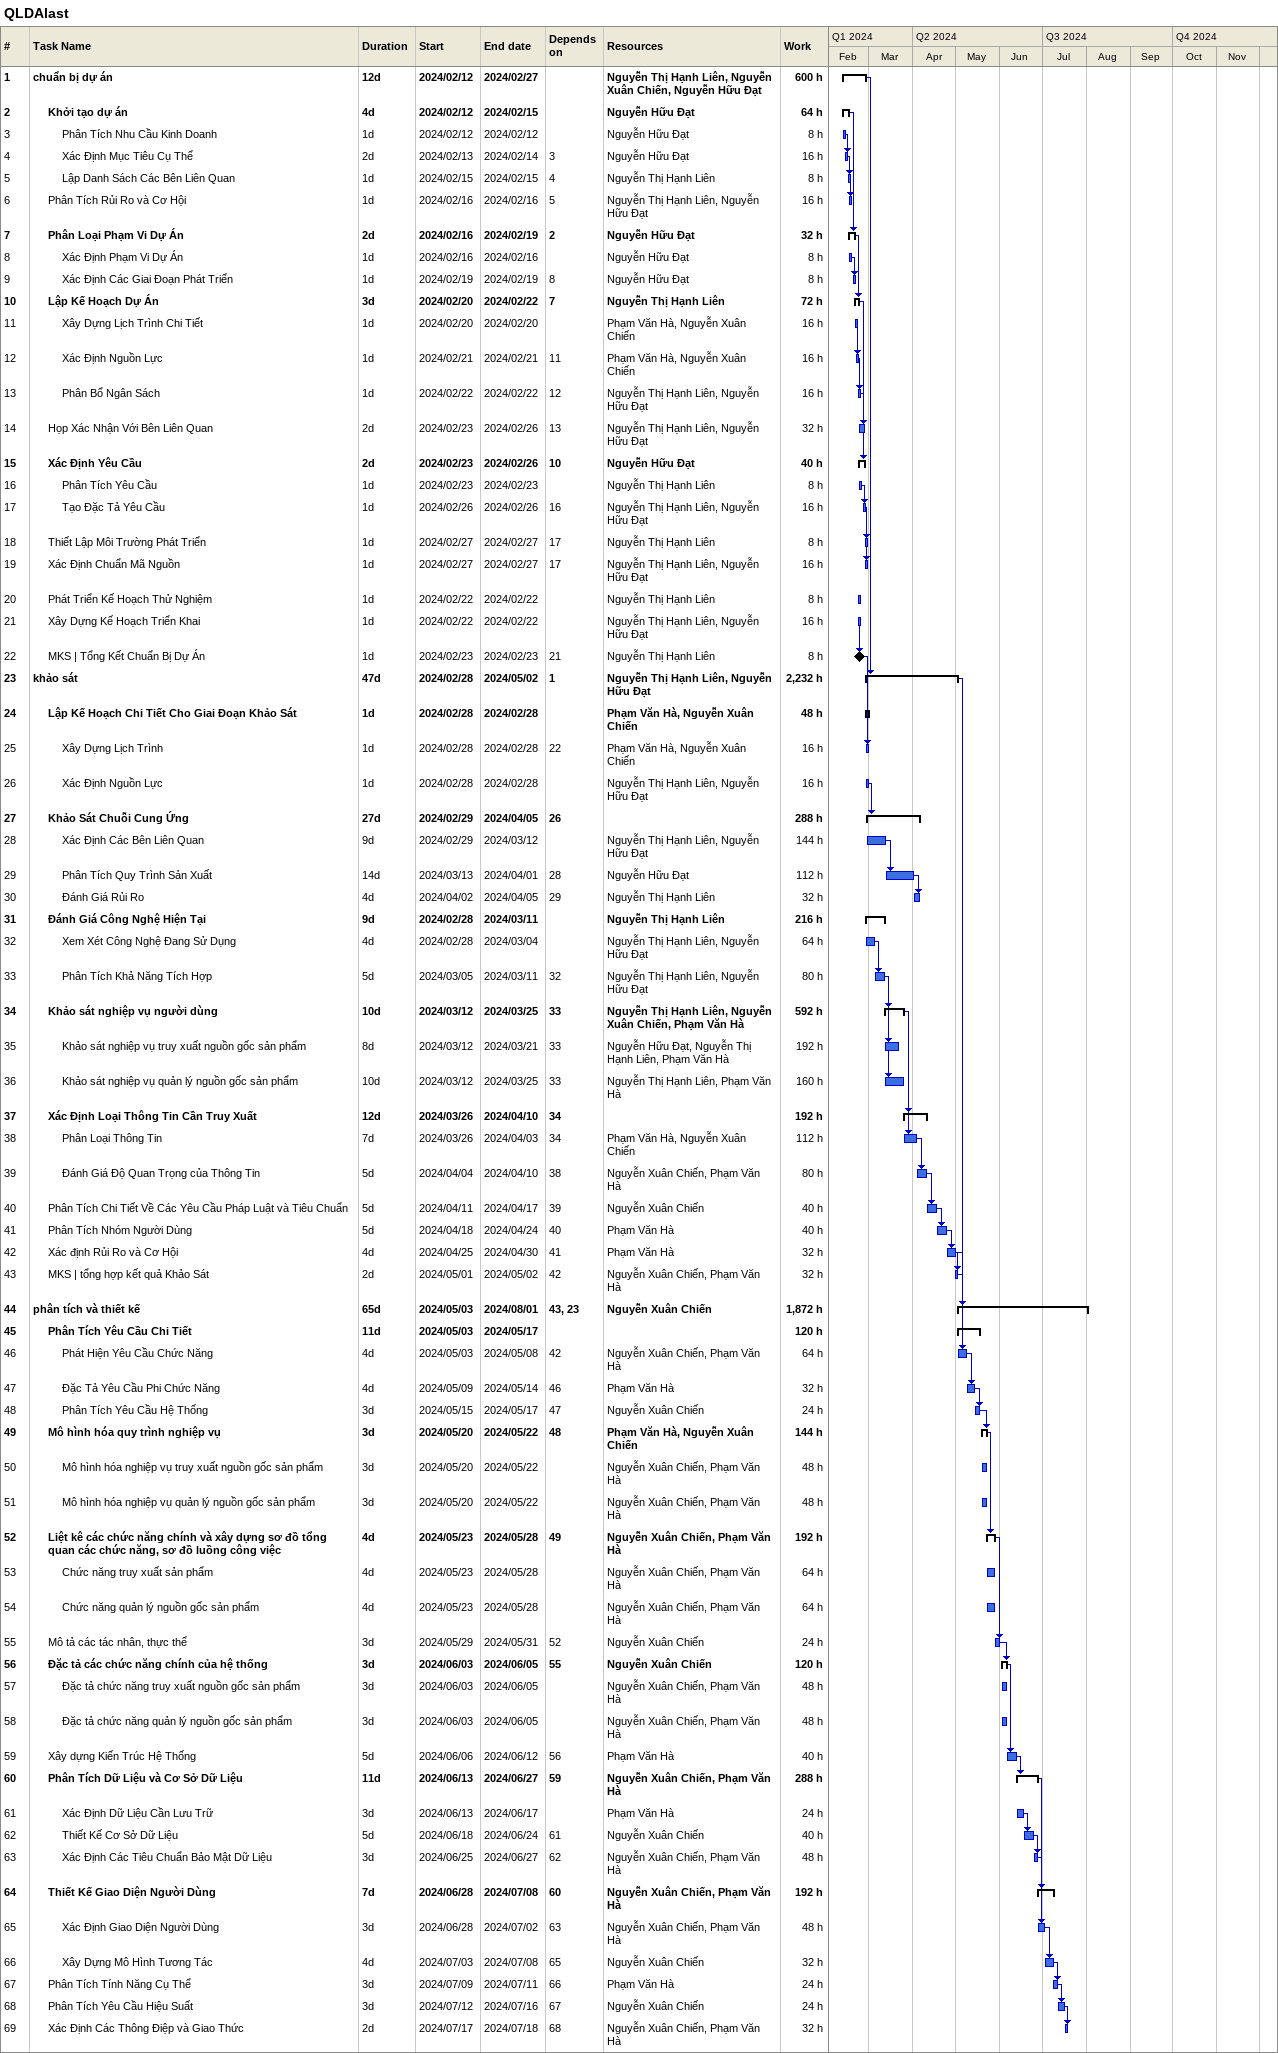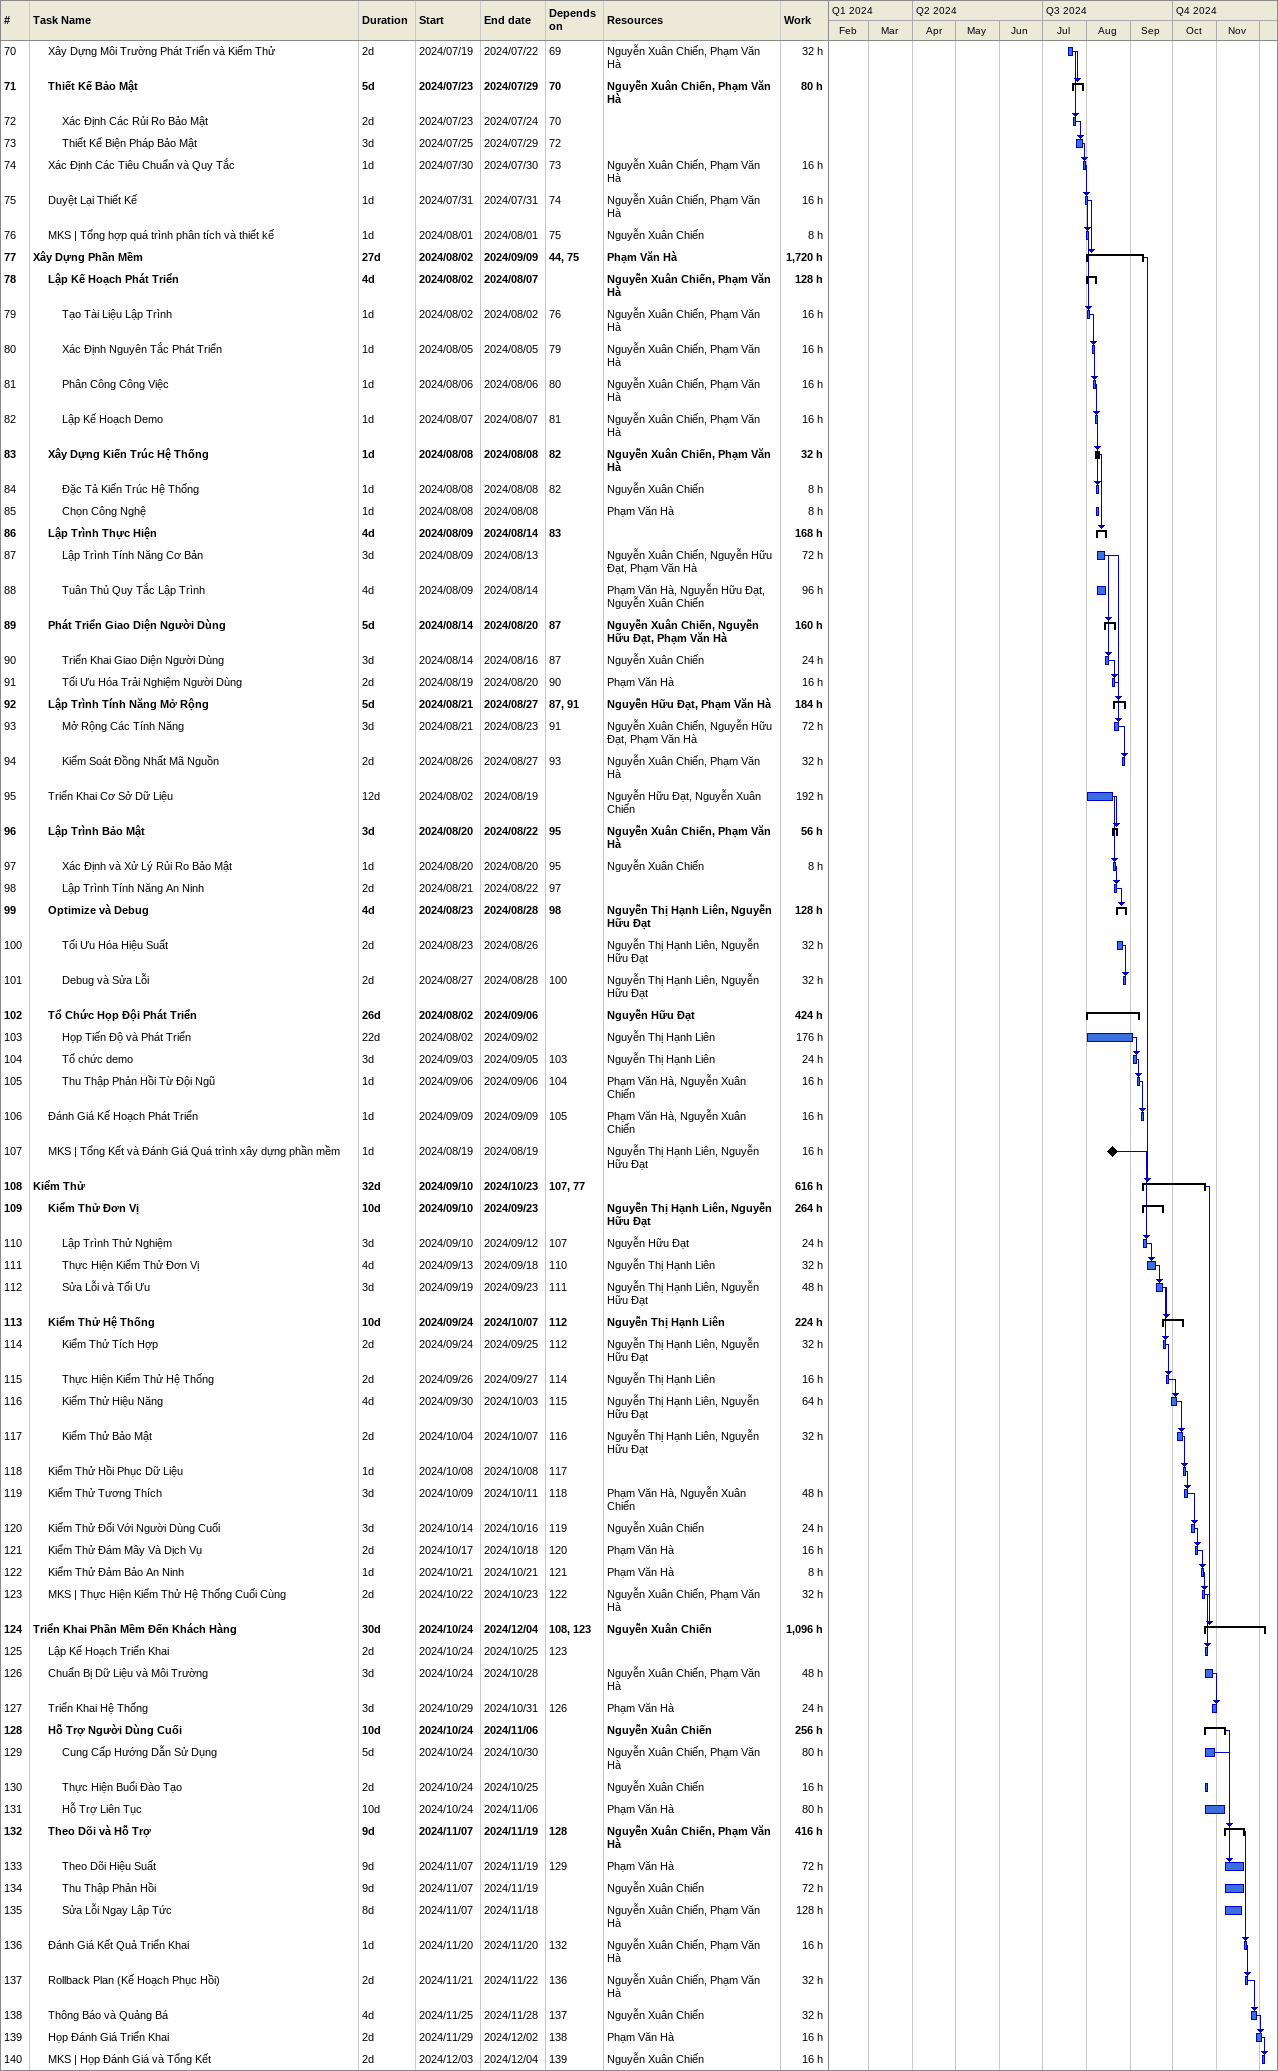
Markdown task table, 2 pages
QLDAlast

| ID | Level | Task | Duration | Start | Finish | Predecessors | Resources | Work (h) |
|---|---|---|---|---|---|---|---|---|
| 1 | 1 | **chuẩn bị dự án** | 12d | 2024-02-12 | 2024-02-27 |  | Nguyễn Thị Hạnh Liên, Nguyễn Xuân Chiến, Nguyễn Hữu Đạt | 600 |
| 2 | 2 | **Khởi tạo dự án** | 4d | 2024-02-12 | 2024-02-15 |  | Nguyễn Hữu Đạt | 64 |
| 3 | 3 | Phân Tích Nhu Cầu Kinh Doanh | 1d | 2024-02-12 | 2024-02-12 |  | Nguyễn Hữu Đạt | 8 |
| 4 | 3 | Xác Định Mục Tiêu Cụ Thể | 2d | 2024-02-13 | 2024-02-14 | 3 | Nguyễn Hữu Đạt | 16 |
| 5 | 3 | Lập Danh Sách Các Bên Liên Quan | 1d | 2024-02-15 | 2024-02-15 | 4 | Nguyễn Thị Hạnh Liên | 8 |
| 6 | 2 | Phân Tích Rủi Ro và Cơ Hội | 1d | 2024-02-16 | 2024-02-16 | 5 | Nguyễn Thị Hạnh Liên, Nguyễn Hữu Đạt | 16 |
| 7 | 2 | **Phân Loại Phạm Vi Dự Án** | 2d | 2024-02-16 | 2024-02-19 | 2 | Nguyễn Hữu Đạt | 32 |
| 8 | 3 | Xác Định Phạm Vi Dự Án | 1d | 2024-02-16 | 2024-02-16 |  | Nguyễn Hữu Đạt | 8 |
| 9 | 3 | Xác Định Các Giai Đoạn Phát Triển | 1d | 2024-02-19 | 2024-02-19 | 8 | Nguyễn Hữu Đạt | 8 |
| 10 | 2 | **Lập Kế Hoạch Dự Án** | 3d | 2024-02-20 | 2024-02-22 | 7 | Nguyễn Thị Hạnh Liên | 72 |
| 11 | 3 | Xây Dựng Lịch Trình Chi Tiết | 1d | 2024-02-20 | 2024-02-20 |  | Phạm Văn Hà, Nguyễn Xuân Chiến | 16 |
| 12 | 3 | Xác Định Nguồn Lực | 1d | 2024-02-21 | 2024-02-21 | 11 | Phạm Văn Hà, Nguyễn Xuân Chiến | 16 |
| 13 | 3 | Phân Bổ Ngân Sách | 1d | 2024-02-22 | 2024-02-22 | 12 | Nguyễn Thị Hạnh Liên, Nguyễn Hữu Đạt | 16 |
| 14 | 2 | Họp Xác Nhận Với Bên Liên Quan | 2d | 2024-02-23 | 2024-02-26 | 13 | Nguyễn Thị Hạnh Liên, Nguyễn Hữu Đạt | 32 |
| 15 | 2 | **Xác Định Yêu Cầu** | 2d | 2024-02-23 | 2024-02-26 | 10 | Nguyễn Hữu Đạt | 40 |
| 16 | 3 | Phân Tích Yêu Cầu | 1d | 2024-02-23 | 2024-02-23 |  | Nguyễn Thị Hạnh Liên | 8 |
| 17 | 3 | Tạo Đặc Tả Yêu Cầu | 1d | 2024-02-26 | 2024-02-26 | 16 | Nguyễn Thị Hạnh Liên, Nguyễn Hữu Đạt | 16 |
| 18 | 2 | Thiết Lập Môi Trường Phát Triển | 1d | 2024-02-27 | 2024-02-27 | 17 | Nguyễn Thị Hạnh Liên | 8 |
| 19 | 2 | Xác Định Chuẩn Mã Nguồn | 1d | 2024-02-27 | 2024-02-27 | 17 | Nguyễn Thị Hạnh Liên, Nguyễn Hữu Đạt | 16 |
| 20 | 2 | Phát Triển Kế Hoạch Thử Nghiệm | 1d | 2024-02-22 | 2024-02-22 |  | Nguyễn Thị Hạnh Liên | 8 |
| 21 | 2 | Xây Dựng Kế Hoạch Triển Khai | 1d | 2024-02-22 | 2024-02-22 |  | Nguyễn Thị Hạnh Liên, Nguyễn Hữu Đạt | 16 |
| 22 | 2 | MKS \| Tổng Kết Chuẩn Bị Dự Án | 1d | 2024-02-23 | 2024-02-23 | 21 | Nguyễn Thị Hạnh Liên | 8 |
| 23 | 1 | **khảo sát** | 47d | 2024-02-28 | 2024-05-02 | 1 | Nguyễn Thị Hạnh Liên, Nguyễn Hữu Đạt | 2232 |
| 24 | 2 | **Lập Kế Hoạch Chi Tiết Cho Giai Đoạn Khảo Sát** | 1d | 2024-02-28 | 2024-02-28 |  | Phạm Văn Hà, Nguyễn Xuân Chiến | 48 |
| 25 | 3 | Xây Dựng Lịch Trình | 1d | 2024-02-28 | 2024-02-28 | 22 | Phạm Văn Hà, Nguyễn Xuân Chiến | 16 |
| 26 | 3 | Xác Định Nguồn Lực | 1d | 2024-02-28 | 2024-02-28 |  | Nguyễn Thị Hạnh Liên, Nguyễn Hữu Đạt | 16 |
| 27 | 2 | **Khảo Sát Chuỗi Cung Ứng** | 27d | 2024-02-29 | 2024-04-05 | 26 |  | 288 |
| 28 | 3 | Xác Định Các Bên Liên Quan | 9d | 2024-02-29 | 2024-03-12 |  | Nguyễn Thị Hạnh Liên, Nguyễn Hữu Đạt | 144 |
| 29 | 3 | Phân Tích Quy Trình Sản Xuất | 14d | 2024-03-13 | 2024-04-01 | 28 | Nguyễn Hữu Đạt | 112 |
| 30 | 3 | Đánh Giá Rủi Ro | 4d | 2024-04-02 | 2024-04-05 | 29 | Nguyễn Thị Hạnh Liên | 32 |
| 31 | 2 | **Đánh Giá Công Nghệ Hiện Tại** | 9d | 2024-02-28 | 2024-03-11 |  | Nguyễn Thị Hạnh Liên | 216 |
| 32 | 3 | Xem Xét Công Nghệ Đang Sử Dụng | 4d | 2024-02-28 | 2024-03-04 |  | Nguyễn Thị Hạnh Liên, Nguyễn Hữu Đạt | 64 |
| 33 | 3 | Phân Tích Khả Năng Tích Hợp | 5d | 2024-03-05 | 2024-03-11 | 32 | Nguyễn Thị Hạnh Liên, Nguyễn Hữu Đạt | 80 |
| 34 | 2 | **Khảo sát nghiệp vụ người dùng** | 10d | 2024-03-12 | 2024-03-25 | 33 | Nguyễn Thị Hạnh Liên, Nguyễn Xuân Chiến, Phạm Văn Hà | 592 |
| 35 | 3 | Khảo sát nghiệp vụ truy xuất nguồn gốc sản phẩm | 8d | 2024-03-12 | 2024-03-21 | 33 | Nguyễn Hữu Đạt, Nguyễn Thị Hạnh Liên, Phạm Văn Hà | 192 |
| 36 | 3 | Khảo sát nghiệp vụ quản lý nguồn gốc sản phẩm | 10d | 2024-03-12 | 2024-03-25 | 33 | Nguyễn Thị Hạnh Liên, Phạm Văn Hà | 160 |
| 37 | 2 | **Xác Định Loại Thông Tin Cần Truy Xuất** | 12d | 2024-03-26 | 2024-04-10 | 34 |  | 192 |
| 38 | 3 | Phân Loại Thông Tin | 7d | 2024-03-26 | 2024-04-03 | 34 | Phạm Văn Hà, Nguyễn Xuân Chiến | 112 |
| 39 | 3 | Đánh Giá Độ Quan Trọng của Thông Tin | 5d | 2024-04-04 | 2024-04-10 | 38 | Nguyễn Xuân Chiến, Phạm Văn Hà | 80 |
| 40 | 2 | Phân Tích Chi Tiết Về Các Yêu Cầu Pháp Luật và Tiêu Chuẩn | 5d | 2024-04-11 | 2024-04-17 | 39 | Nguyễn Xuân Chiến | 40 |
| 41 | 2 | Phân Tích Nhóm Người Dùng | 5d | 2024-04-18 | 2024-04-24 | 40 | Phạm Văn Hà | 40 |
| 42 | 2 | Xác định Rủi Ro và Cơ Hội | 4d | 2024-04-25 | 2024-04-30 | 41 | Phạm Văn Hà | 32 |
| 43 | 2 | MKS \| tổng hợp kết quả Khảo Sát | 2d | 2024-05-01 | 2024-05-02 | 42 | Nguyễn Xuân Chiến, Phạm Văn Hà | 32 |
| 44 | 1 | **phân tích và thiết kế** | 65d | 2024-05-03 | 2024-08-01 | 43, 23 | Nguyễn Xuân Chiến | 1872 |
| 45 | 2 | **Phân Tích Yêu Cầu Chi Tiết** | 11d | 2024-05-03 | 2024-05-17 |  |  | 120 |
| 46 | 3 | Phát Hiện Yêu Cầu Chức Năng | 4d | 2024-05-03 | 2024-05-08 | 42 | Nguyễn Xuân Chiến, Phạm Văn Hà | 64 |
| 47 | 3 | Đặc Tả Yêu Cầu Phi Chức Năng | 4d | 2024-05-09 | 2024-05-14 | 46 | Phạm Văn Hà | 32 |
| 48 | 3 | Phân Tích Yêu Cầu Hệ Thống | 3d | 2024-05-15 | 2024-05-17 | 47 | Nguyễn Xuân Chiến | 24 |
| 49 | 2 | **Mô hình hóa quy trình nghiệp vụ** | 3d | 2024-05-20 | 2024-05-22 | 48 | Phạm Văn Hà, Nguyễn Xuân Chiến | 144 |
| 50 | 3 | Mô hình hóa nghiệp vụ truy xuất nguồn gốc sản phẩm | 3d | 2024-05-20 | 2024-05-22 |  | Nguyễn Xuân Chiến, Phạm Văn Hà | 48 |
| 51 | 3 | Mô hình hóa nghiệp vụ quản lý nguồn gốc sản phẩm | 3d | 2024-05-20 | 2024-05-22 |  | Nguyễn Xuân Chiến, Phạm Văn Hà | 48 |
| 52 | 2 | **Liệt kê các chức năng chính và xây dựng sơ đồ tổng quan các chức năng, sơ đồ luồng công việc** | 4d | 2024-05-23 | 2024-05-28 | 49 | Nguyễn Xuân Chiến, Phạm Văn Hà | 192 |
| 53 | 3 | Chức năng truy xuất sản phẩm | 4d | 2024-05-23 | 2024-05-28 |  | Nguyễn Xuân Chiến, Phạm Văn Hà | 64 |
| 54 | 3 | Chức năng quản lý nguồn gốc sản phẩm | 4d | 2024-05-23 | 2024-05-28 |  | Nguyễn Xuân Chiến, Phạm Văn Hà | 64 |
| 55 | 2 | Mô tả các tác nhân, thực thể | 3d | 2024-05-29 | 2024-05-31 | 52 | Nguyễn Xuân Chiến | 24 |
| 56 | 2 | **Đặc tả các chức năng chính của hệ thống** | 3d | 2024-06-03 | 2024-06-05 | 55 | Nguyễn Xuân Chiến | 120 |
| 57 | 3 | Đặc tả chức năng truy xuất nguồn gốc sản phẩm | 3d | 2024-06-03 | 2024-06-05 |  | Nguyễn Xuân Chiến, Phạm Văn Hà | 48 |
| 58 | 3 | Đặc tả chức năng quản lý nguồn gốc sản phẩm | 3d | 2024-06-03 | 2024-06-05 |  | Nguyễn Xuân Chiến, Phạm Văn Hà | 48 |
| 59 | 2 | Xây dựng Kiến Trúc Hệ Thống | 5d | 2024-06-06 | 2024-06-12 | 56 | Phạm Văn Hà | 40 |
| 60 | 2 | **Phân Tích Dữ Liệu và Cơ Sở Dữ Liệu** | 11d | 2024-06-13 | 2024-06-27 | 59 | Nguyễn Xuân Chiến, Phạm Văn Hà | 288 |
| 61 | 3 | Xác Định Dữ Liệu Cần Lưu Trữ | 3d | 2024-06-13 | 2024-06-17 |  | Phạm Văn Hà | 24 |
| 62 | 3 | Thiết Kế Cơ Sở Dữ Liệu | 5d | 2024-06-18 | 2024-06-24 | 61 | Nguyễn Xuân Chiến | 40 |
| 63 | 3 | Xác Định Các Tiêu Chuẩn Bảo Mật Dữ Liệu | 3d | 2024-06-25 | 2024-06-27 | 62 | Nguyễn Xuân Chiến, Phạm Văn Hà | 48 |
| 64 | 2 | **Thiết Kế Giao Diện Người Dùng** | 7d | 2024-06-28 | 2024-07-08 | 60 | Nguyễn Xuân Chiến, Phạm Văn Hà | 192 |
| 65 | 3 | Xác Định Giao Diện Người Dùng | 3d | 2024-06-28 | 2024-07-02 | 63 | Nguyễn Xuân Chiến, Phạm Văn Hà | 48 |
| 66 | 3 | Xây Dựng Mô Hình Tương Tác | 4d | 2024-07-03 | 2024-07-08 | 65 | Nguyễn Xuân Chiến | 32 |
| 67 | 2 | Phân Tích Tính Năng Cụ Thể | 3d | 2024-07-09 | 2024-07-11 | 66 | Phạm Văn Hà | 24 |
| 68 | 2 | Phân Tích Yêu Cầu Hiệu Suất | 3d | 2024-07-12 | 2024-07-16 | 67 | Nguyễn Xuân Chiến | 24 |
| 69 | 2 | Xác Định Các Thông Điệp và Giao Thức | 2d | 2024-07-17 | 2024-07-18 | 68 | Nguyễn Xuân Chiến, Phạm Văn Hà | 32 |
| 70 | 2 | Xây Dựng Môi Trường Phát Triển và Kiểm Thử | 2d | 2024-07-19 | 2024-07-22 | 69 | Nguyễn Xuân Chiến, Phạm Văn Hà | 32 |
| 71 | 2 | **Thiết Kế Bảo Mật** | 5d | 2024-07-23 | 2024-07-29 | 70 | Nguyễn Xuân Chiến, Phạm Văn Hà | 80 |
| 72 | 3 | Xác Định Các Rủi Ro Bảo Mật | 2d | 2024-07-23 | 2024-07-24 | 70 |  |  |
| 73 | 3 | Thiết Kế Biện Pháp Bảo Mật | 3d | 2024-07-25 | 2024-07-29 | 72 |  |  |
| 74 | 2 | Xác Định Các Tiêu Chuẩn và Quy Tắc | 1d | 2024-07-30 | 2024-07-30 | 73 | Nguyễn Xuân Chiến, Phạm Văn Hà | 16 |
| 75 | 2 | Duyệt Lại Thiết Kế | 1d | 2024-07-31 | 2024-07-31 | 74 | Nguyễn Xuân Chiến, Phạm Văn Hà | 16 |
| 76 | 2 | MKS \| Tổng hợp quá trình phân tích và thiết kế | 1d | 2024-08-01 | 2024-08-01 | 75 | Nguyễn Xuân Chiến | 8 |
| 77 | 1 | **Xây Dựng Phần Mềm** | 27d | 2024-08-02 | 2024-09-09 | 44, 75 | Phạm Văn Hà | 1720 |
| 78 | 2 | **Lập Kế Hoạch Phát Triển** | 4d | 2024-08-02 | 2024-08-07 |  | Nguyễn Xuân Chiến, Phạm Văn Hà | 128 |
| 79 | 3 | Tạo Tài Liệu Lập Trình | 1d | 2024-08-02 | 2024-08-02 | 76 | Nguyễn Xuân Chiến, Phạm Văn Hà | 16 |
| 80 | 3 | Xác Định Nguyên Tắc Phát Triển | 1d | 2024-08-05 | 2024-08-05 | 79 | Nguyễn Xuân Chiến, Phạm Văn Hà | 16 |
| 81 | 3 | Phân Công Công Việc | 1d | 2024-08-06 | 2024-08-06 | 80 | Nguyễn Xuân Chiến, Phạm Văn Hà | 16 |
| 82 | 3 | Lập Kế Hoạch Demo | 1d | 2024-08-07 | 2024-08-07 | 81 | Nguyễn Xuân Chiến, Phạm Văn Hà | 16 |
| 83 | 2 | **Xây Dựng Kiến Trúc Hệ Thống** | 1d | 2024-08-08 | 2024-08-08 | 82 | Nguyễn Xuân Chiến, Phạm Văn Hà | 32 |
| 84 | 3 | Đặc Tả Kiến Trúc Hệ Thống | 1d | 2024-08-08 | 2024-08-08 | 82 | Nguyễn Xuân Chiến | 8 |
| 85 | 3 | Chọn Công Nghệ | 1d | 2024-08-08 | 2024-08-08 |  | Phạm Văn Hà | 8 |
| 86 | 2 | **Lập Trình Thực Hiện** | 4d | 2024-08-09 | 2024-08-14 | 83 |  | 168 |
| 87 | 3 | Lập Trình Tính Năng Cơ Bản | 3d | 2024-08-09 | 2024-08-13 |  | Nguyễn Xuân Chiến, Nguyễn Hữu Đạt, Phạm Văn Hà | 72 |
| 88 | 3 | Tuân Thủ Quy Tắc Lập Trình | 4d | 2024-08-09 | 2024-08-14 |  | Phạm Văn Hà, Nguyễn Hữu Đạt, Nguyễn Xuân Chiến | 96 |
| 89 | 2 | **Phát Triển Giao Diện Người Dùng** | 5d | 2024-08-14 | 2024-08-20 | 87 | Nguyễn Xuân Chiến, Nguyễn Hữu Đạt, Phạm Văn Hà | 160 |
| 90 | 3 | Triển Khai Giao Diện Người Dùng | 3d | 2024-08-14 | 2024-08-16 | 87 | Nguyễn Xuân Chiến | 24 |
| 91 | 3 | Tối Ưu Hóa Trải Nghiệm Người Dùng | 2d | 2024-08-19 | 2024-08-20 | 90 | Phạm Văn Hà | 16 |
| 92 | 2 | **Lập Trình Tính Năng Mở Rộng** | 5d | 2024-08-21 | 2024-08-27 | 87, 91 | Nguyễn Hữu Đạt, Phạm Văn Hà | 184 |
| 93 | 3 | Mở Rộng Các Tính Năng | 3d | 2024-08-21 | 2024-08-23 | 91 | Nguyễn Xuân Chiến, Nguyễn Hữu Đạt, Phạm Văn Hà | 72 |
| 94 | 3 | Kiểm Soát Đồng Nhất Mã Nguồn | 2d | 2024-08-26 | 2024-08-27 | 93 | Nguyễn Xuân Chiến, Phạm Văn Hà | 32 |
| 95 | 2 | Triển Khai Cơ Sở Dữ Liệu | 12d | 2024-08-02 | 2024-08-19 |  | Nguyễn Hữu Đạt, Nguyễn Xuân Chiến | 192 |
| 96 | 2 | **Lập Trình Bảo Mật** | 3d | 2024-08-20 | 2024-08-22 | 95 | Nguyễn Xuân Chiến, Phạm Văn Hà | 56 |
| 97 | 3 | Xác Định và Xử Lý Rủi Ro Bảo Mật | 1d | 2024-08-20 | 2024-08-20 | 95 | Nguyễn Xuân Chiến | 8 |
| 98 | 3 | Lập Trình Tính Năng An Ninh | 2d | 2024-08-21 | 2024-08-22 | 97 |  |  |
| 99 | 2 | **Optimize và Debug** | 4d | 2024-08-23 | 2024-08-28 | 98 | Nguyễn Thị Hạnh Liên, Nguyễn Hữu Đạt | 128 |
| 100 | 3 | Tối Ưu Hóa Hiệu Suất | 2d | 2024-08-23 | 2024-08-26 |  | Nguyễn Thị Hạnh Liên, Nguyễn Hữu Đạt | 32 |
| 101 | 3 | Debug và Sửa Lỗi | 2d | 2024-08-27 | 2024-08-28 | 100 | Nguyễn Thị Hạnh Liên, Nguyễn Hữu Đạt | 32 |
| 102 | 2 | **Tổ Chức Họp Đội Phát Triển** | 26d | 2024-08-02 | 2024-09-06 |  | Nguyễn Hữu Đạt | 424 |
| 103 | 3 | Họp Tiến Độ và Phát Triển | 22d | 2024-08-02 | 2024-09-02 |  | Nguyễn Thị Hạnh Liên | 176 |
| 104 | 3 | Tổ chức demo | 3d | 2024-09-03 | 2024-09-05 | 103 | Nguyễn Thị Hạnh Liên | 24 |
| 105 | 3 | Thu Thập Phản Hồi Từ Đội Ngũ | 1d | 2024-09-06 | 2024-09-06 | 104 | Phạm Văn Hà, Nguyễn Xuân Chiến | 16 |
| 106 | 2 | Đánh Giá Kế Hoạch Phát Triển | 1d | 2024-09-09 | 2024-09-09 | 105 | Phạm Văn Hà, Nguyễn Xuân Chiến | 16 |
| 107 | 2 | MKS \| Tổng Kết và Đánh Giá Quá trình xây dựng phần mềm | 1d | 2024-08-19 | 2024-08-19 |  | Nguyễn Thị Hạnh Liên, Nguyễn Hữu Đạt | 16 |
| 108 | 1 | **Kiểm Thử** | 32d | 2024-09-10 | 2024-10-23 | 107, 77 |  | 616 |
| 109 | 2 | **Kiểm Thử Đơn Vị** | 10d | 2024-09-10 | 2024-09-23 |  | Nguyễn Thị Hạnh Liên, Nguyễn Hữu Đạt | 264 |
| 110 | 3 | Lập Trình Thử Nghiệm | 3d | 2024-09-10 | 2024-09-12 | 107 | Nguyễn Hữu Đạt | 24 |
| 111 | 3 | Thực Hiện Kiểm Thử Đơn Vị | 4d | 2024-09-13 | 2024-09-18 | 110 | Nguyễn Thị Hạnh Liên | 32 |
| 112 | 3 | Sửa Lỗi và Tối Ưu | 3d | 2024-09-19 | 2024-09-23 | 111 | Nguyễn Thị Hạnh Liên, Nguyễn Hữu Đạt | 48 |
| 113 | 2 | **Kiểm Thử Hệ Thống** | 10d | 2024-09-24 | 2024-10-07 | 112 | Nguyễn Thị Hạnh Liên | 224 |
| 114 | 3 | Kiểm Thử Tích Hợp | 2d | 2024-09-24 | 2024-09-25 | 112 | Nguyễn Thị Hạnh Liên, Nguyễn Hữu Đạt | 32 |
| 115 | 3 | Thực Hiện Kiểm Thử Hệ Thống | 2d | 2024-09-26 | 2024-09-27 | 114 | Nguyễn Thị Hạnh Liên | 16 |
| 116 | 3 | Kiểm Thử Hiệu Năng | 4d | 2024-09-30 | 2024-10-03 | 115 | Nguyễn Thị Hạnh Liên, Nguyễn Hữu Đạt | 64 |
| 117 | 3 | Kiểm Thử Bảo Mật | 2d | 2024-10-04 | 2024-10-07 | 116 | Nguyễn Thị Hạnh Liên, Nguyễn Hữu Đạt | 32 |
| 118 | 2 | Kiểm Thử Hồi Phục Dữ Liệu | 1d | 2024-10-08 | 2024-10-08 | 117 |  |  |
| 119 | 2 | Kiểm Thử Tương Thích | 3d | 2024-10-09 | 2024-10-11 | 118 | Phạm Văn Hà, Nguyễn Xuân Chiến | 48 |
| 120 | 2 | Kiểm Thử Đối Với Người Dùng Cuối | 3d | 2024-10-14 | 2024-10-16 | 119 | Nguyễn Xuân Chiến | 24 |
| 121 | 2 | Kiểm Thử Đám Mây Và Dịch Vụ | 2d | 2024-10-17 | 2024-10-18 | 120 | Phạm Văn Hà | 16 |
| 122 | 2 | Kiểm Thử Đảm Bảo An Ninh | 1d | 2024-10-21 | 2024-10-21 | 121 | Phạm Văn Hà | 8 |
| 123 | 2 | MKS \| Thực Hiện Kiểm Thử Hệ Thống Cuối Cùng | 2d | 2024-10-22 | 2024-10-23 | 122 | Nguyễn Xuân Chiến, Phạm Văn Hà | 32 |
| 124 | 1 | **Triển Khai Phần Mềm Đến Khách Hàng** | 30d | 2024-10-24 | 2024-12-04 | 108, 123 | Nguyễn Xuân Chiến | 1096 |
| 125 | 2 | Lập Kế Hoạch Triển Khai | 2d | 2024-10-24 | 2024-10-25 | 123 |  |  |
| 126 | 2 | Chuẩn Bị Dữ Liệu và Môi Trường | 3d | 2024-10-24 | 2024-10-28 |  | Nguyễn Xuân Chiến, Phạm Văn Hà | 48 |
| 127 | 2 | Triển Khai Hệ Thống | 3d | 2024-10-29 | 2024-10-31 | 126 | Phạm Văn Hà | 24 |
| 128 | 2 | **Hỗ Trợ Người Dùng Cuối** | 10d | 2024-10-24 | 2024-11-06 |  | Nguyễn Xuân Chiến | 256 |
| 129 | 3 | Cung Cấp Hướng Dẫn Sử Dụng | 5d | 2024-10-24 | 2024-10-30 |  | Nguyễn Xuân Chiến, Phạm Văn Hà | 80 |
| 130 | 3 | Thực Hiện Buổi Đào Tạo | 2d | 2024-10-24 | 2024-10-25 |  | Nguyễn Xuân Chiến | 16 |
| 131 | 3 | Hỗ Trợ Liên Tục | 10d | 2024-10-24 | 2024-11-06 |  | Phạm Văn Hà | 80 |
| 132 | 2 | **Theo Dõi và Hỗ Trợ** | 9d | 2024-11-07 | 2024-11-19 | 128 | Nguyễn Xuân Chiến, Phạm Văn Hà | 416 |
| 133 | 3 | Theo Dõi Hiệu Suất | 9d | 2024-11-07 | 2024-11-19 | 129 | Phạm Văn Hà | 72 |
| 134 | 3 | Thu Thập Phản Hồi | 9d | 2024-11-07 | 2024-11-19 |  | Nguyễn Xuân Chiến | 72 |
| 135 | 3 | Sửa Lỗi Ngay Lập Tức | 8d | 2024-11-07 | 2024-11-18 |  | Nguyễn Xuân Chiến, Phạm Văn Hà | 128 |
| 136 | 2 | Đánh Giá Kết Quả Triển Khai | 1d | 2024-11-20 | 2024-11-20 | 132 | Nguyễn Xuân Chiến, Phạm Văn Hà | 16 |
| 137 | 2 | Rollback Plan (Kế Hoạch Phục Hồi) | 2d | 2024-11-21 | 2024-11-22 | 136 | Nguyễn Xuân Chiến, Phạm Văn Hà | 32 |
| 138 | 2 | Thông Báo và Quảng Bá | 4d | 2024-11-25 | 2024-11-28 | 137 | Nguyễn Xuân Chiến | 32 |
| 139 | 2 | Họp Đánh Giá Triển Khai | 2d | 2024-11-29 | 2024-12-02 | 138 | Phạm Văn Hà | 16 |
| 140 | 2 | MKS \| Họp Đánh Giá và Tổng Kết | 2d | 2024-12-03 | 2024-12-04 | 139 | Nguyễn Xuân Chiến | 16 |
